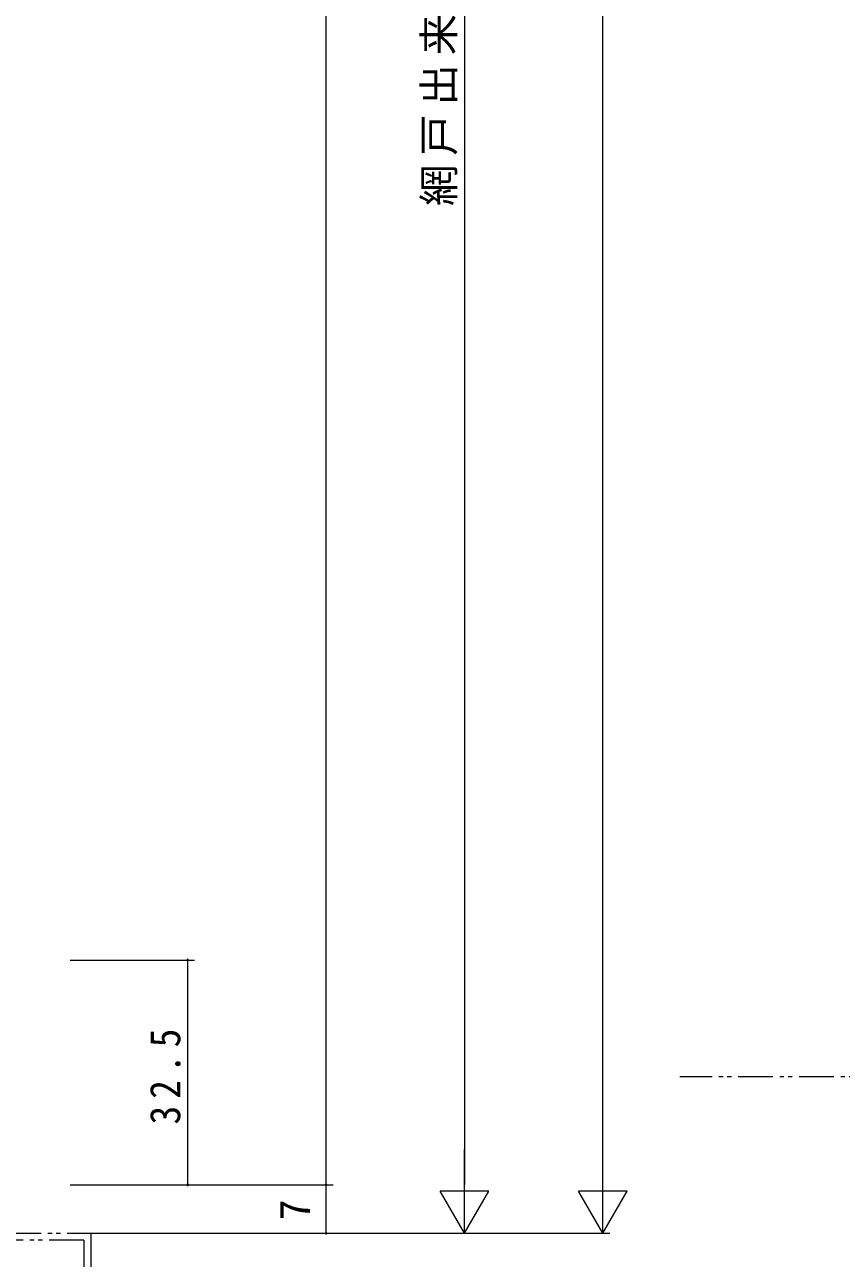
# Model space of a CAD drawing. Units: millimetres on the paper. Extents: x -420 to 373, y -297 to 267.
# Drawn here: x -262.3 to -144.2, y -189.2 to -10.9 of the extents above; entities that cross this region are included whole.
import ezdxf
from ezdxf.enums import TextEntityAlignment as Align

# ---------------------------------------------------------------- set-up
doc = ezdxf.new("R2010")
doc.units = ezdxf.units.MM
doc.linetypes.add('DOUBLE_CHAIN1', pattern=[8.8, 5, -1, 0.6, -0.6, 0.6, -1])
doc.layers.add('0-6_YSS_K', color=3, linetype='DOUBLE_CHAIN1', lineweight=9)
doc.layers.add('0-8_YKK_D', color=6, linetype='Continuous', lineweight=9)
doc.styles.add('ＭＳ ゴシック', font='')
doc.styles.get('ＭＳ ゴシック').set_extended_font_data('MS Gothic')

msp = doc.modelspace()

# ---------------------------------------------------------------- linework, layer by layer
at = {"layer": '0-6_YSS_K'}
for p, q in [((-136.519, -162.999), (-167.579, -162.999)), ((-317.699, -185.6), (-252.697, -185.6)), ((-253.699, -186.6), (-316.699, -186.6)), ((-253.699, -186.6), (-253.699, -209.6)), ((-252.697, -185.6), (-252.697, -210.6))]:
    msp.add_line(p, q, dxfattribs=at)
at = {"layer": '0-8_YKK_D'}
for p, q in [((-218.698, -178.6), (-218.698, 184.4)), ((-198.698, 184.4), (-198.698, -178.6)), ((-178.698, -178.6), (-178.698, 185.4)), ((-255.698, -146.1), (-237.698, -146.1)), ((-238.698, -178.6), (-238.698, -146.1)), ((-198.698, -185.6), (-198.698, -173.475)), ((-178.698, -185.6), (-178.698, -173.476)), ((-255.698, -178.6), (-217.698, -178.6)), ((-255.698, -178.6), (-237.698, -178.6)), ((-255.698, -178.6), (-217.698, -178.6)), ((-218.698, -185.6), (-218.698, -178.6)), ((-195.198, -179.538), (-202.198, -179.538)), ((-198.698, -185.6), (-202.198, -179.538)), ((-198.698, -185.6), (-195.198, -179.538)), ((-175.198, -179.538), (-182.198, -179.538)), ((-178.698, -185.6), (-182.198, -179.538)), ((-178.698, -185.6), (-175.198, -179.538)), ((-255.698, -185.6), (-177.698, -185.6)), ((-255.698, -185.6), (-217.698, -185.6)), ((-255.698, -185.6), (-197.698, -185.6))]:
    msp.add_line(p, q, dxfattribs=at)
for centre, start, end in [((-238.698, -146.1), 90, 270), ((-238.698, -146.1), 270, 90), ((-238.698, -178.6), 90, 270), ((-238.698, -178.6), 270, 90), ((-218.698, -178.6), 90, 270), ((-218.698, -178.6), 90, 270), ((-218.698, -178.6), 270, 90), ((-218.698, -178.6), 270, 90), ((-218.698, -185.6), 90, 270), ((-218.698, -185.6), 270, 90)]:
    msp.add_arc(centre, 0.106, start, end, dxfattribs=at)

# ---------------------------------------------------------------- texts
at = {"layer": '0-8_YKK_D', "color": 3, "style": 'ＭＳ ゴシック'}
msp.add_text('7', height=4.399, rotation=90, dxfattribs=at).set_placement((-219.698, -183.7), align=Align.BOTTOM_LEFT)
at = {"layer": '0-8_YKK_D', "color": 3, "char_height": 4.399, "attachment_point": 7, "rotation": 90, "style": 'ＭＳ ゴシック'}
for s, insert in [('\\T1.21;網戸出来高：MH=開口寸法H-1', (-199.698, -37.1)), ('\\T1.38;\\W0.9;32.5', (-239.698, -169.87))]:
    msp.add_mtext(s, dxfattribs=dict(at, insert=insert))

doc.saveas('drawing.dxf')
